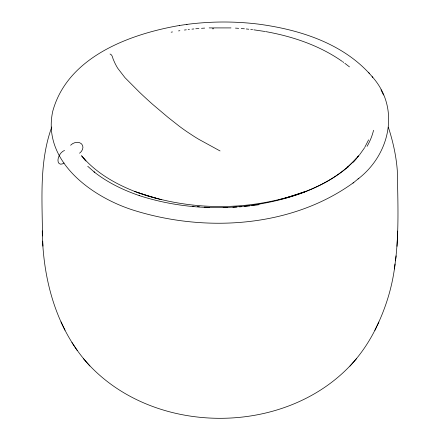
<?xml version="1.0" encoding="UTF-8"?>
<svg xmlns="http://www.w3.org/2000/svg" width="440" height="440" viewBox="0 0 440 440"><rect width="100%" height="100%" fill="white"/><g stroke="black" fill="none" stroke-linecap="round" stroke-linejoin="round"><path stroke-width="0.66" d="M395.478 260.827C399.157 230.912 397.837 200.646 397.298 170.588C396.198 155.81 392.915 141.229 388.327 127.155M397.04 246.312L397.716 231.077M376.998 325.941C386.309 306.455 392.607 285.5 395.043 264.017M394.411 268.978L396.116 255.844M51.777 126.99C39.094 161.898 42.246 199.54 42.482 235.939M368.594 139.849L364.743 147.389M353.177 362.478C362.681 351.698 370.574 339.504 376.723 326.519M374.88 330.368L378.862 322.041M364.441 147.939L359.497 154.924M356.411 158.554L347.281 167.524L348.123 166.832C333.333 179.46 315.684 188.304 297.413 194.684L298.023 194.469C247.005 211.514 190.355 212.13 139.133 195.558L139.733 195.751C123.409 190.196 107.624 182.595 94.034 171.881L94.837 172.524L87.742 166.293M357.302 157.52L359.095 155.452M353.326 162.168L358.595 155.87C338.404 179.691 308.44 192.484 278.713 199.777M86.675 362.346C153.401 436.925 286.5 436.992 353.232 362.395M349.982 366.13L356.51 358.655M358.006 178.998C390.06 154.489 400.466 108.13 372.147 76.642M179.674 25.443L179.333 25.498C129.305 34.199 67.485 57.008 52.718 111.38C41.888 161.392 92.186 197.291 133.821 210.309L134.415 210.502C205.948 232.672 291.913 227.491 353.815 182.43M353.007 183.101L358.848 178.305M285.588 198.022L305.476 191.505C251.015 211.569 189.118 211.541 134.673 191.422L147.84 195.998L161.436 199.722M171.155 32.186L172.486 31.933M178.536 30.905L179.883 30.69M186.747 24.42L187.033 24.376C210.744 21.307 234.839 21.214 258.572 24.14L258.852 24.178C300.68 29.805 344.894 44.011 372.818 77.434M179.333 25.498L187.033 24.376M184.421 30.041L186.296 29.799M188.177 29.557L189.431 29.398M191.966 29.145L193.864 28.952M195.762 28.765L198.941 28.501M201.493 28.32L204.677 28.094M209.165 27.907L230.984 27.918M235.472 28.111L238.656 28.342M241.208 28.523L244.387 28.787M246.285 28.98L248.82 29.233M250.718 29.425L252.599 29.673M253.853 29.832L264.996 31.488M265.666 31.598C292.705 36.443 319.468 45.463 342.111 61.32M157.784 198.781L137.836 192.61M110.033 53.999C112.75 54.868 112.497 58.515 113.806 60.599A31.334 18.09 60 0 0 115.28 63.85A29.904 17.265 60 0 0 117.783 68.321L124.955 77.644L139.354 92.109A368.506 212.757 60 0 0 152.702 104.39L167.959 117.299L179.24 126.192A204.649 118.157 60 0 0 187.204 131.895L194.123 136.45A188.931 109.082 60 0 0 199.067 139.464L220.049 150.942M134.942 191.527C114.889 183.673 95.48 172.48 81.554 155.738L85.14 160.105M342.678 61.699L343.739 62.486M344.806 63.278L349.459 66.88M42.267 230.901C42.856 277.668 55.313 326.37 86.609 362.263M83.49 158.208L85.96 161.051M83.336 358.518L89.865 365.998M368.797 72.716L369.452 73.491M71.934 342.534L74.63 346.583M74.712 346.693L77.352 350.664M383.515 95.013L380.98 89.771M61.017 321.882L64.994 330.215M42.719 241.109L42.928 246.136M70.598 145.244A7.645 5.918 -30.1 0 1 81.367 143.726A7.645 5.918 -30.1 0 1 79.563 153.23M64.081 162.987A7.645 4.417 -60 0 1 57.948 160.072A7.645 4.417 -60 0 1 64.537 150.447M373.543 130.268A154.93 89.447 0 0 1 367.092 146.305M259.1 204.688A154.93 89.447 0 0 1 251.691 205.689M249.662 205.926A154.93 89.447 0 0 1 244.211 206.481M241.478 206.718A154.93 89.447 0 0 1 239.421 206.877M236.797 207.053A154.93 89.447 0 0 1 232.909 207.268M227.716 207.465A154.93 89.447 0 0 1 223.163 207.559M209.506 207.367A154.93 89.447 0 0 1 204.243 207.108M199.436 206.784A154.93 89.447 0 0 1 197.379 206.613M193.969 206.299A154.93 89.447 0 0 1 192.605 206.162M212.382 28.793A154.93 89.447 0 0 1 213.686 28.76"/></g></svg>
